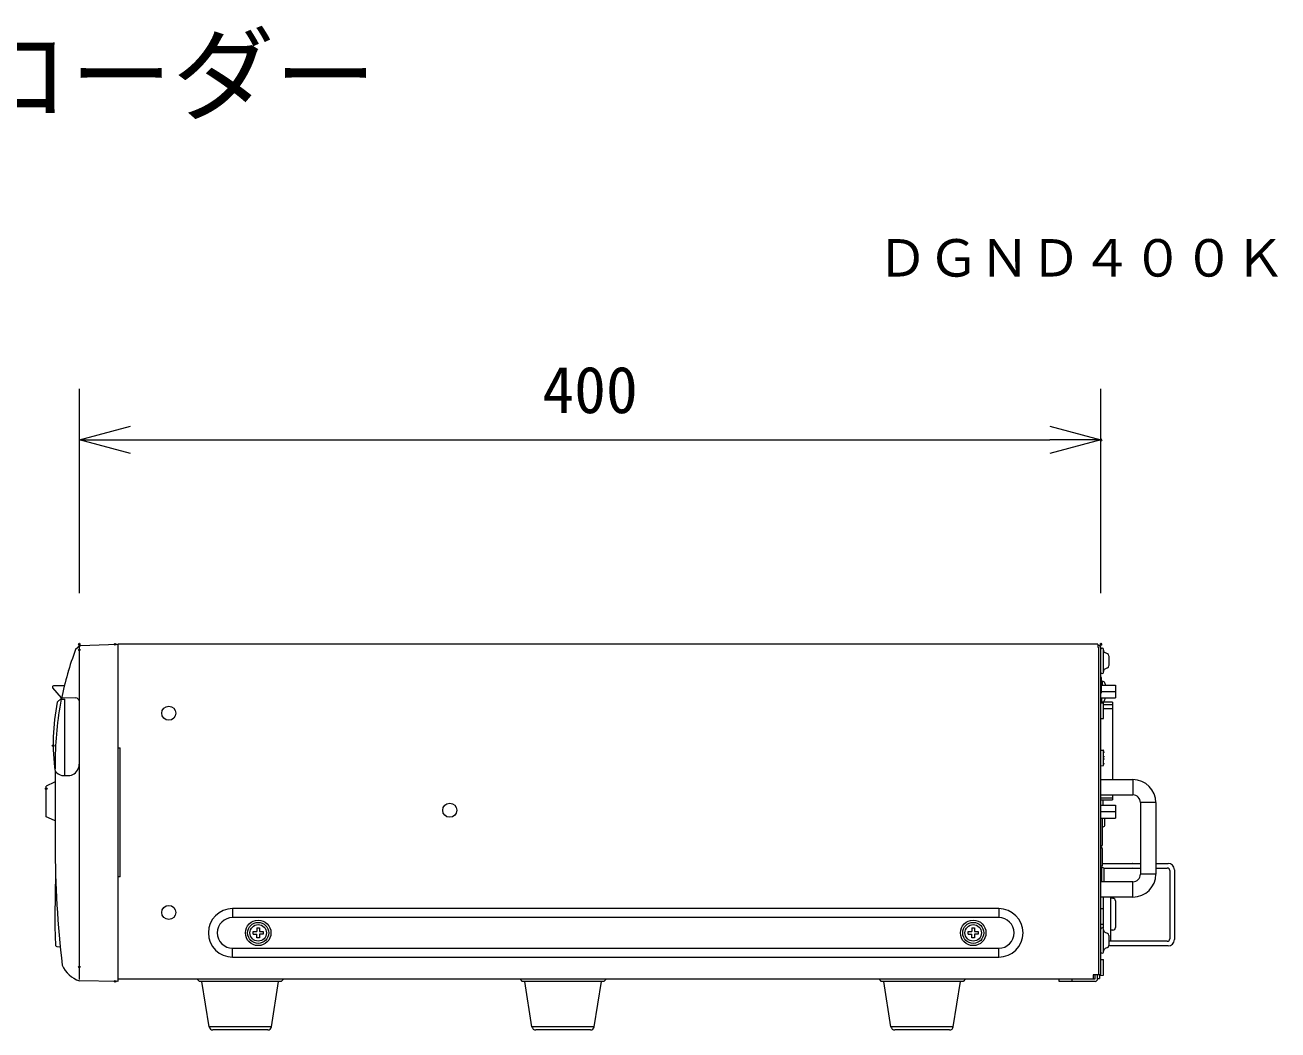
# Model space of a CAD drawing. Units: millimetres, scale not verified. Extents: x -62 to 63, y -57 to 57.
# Drawn here: x 10.77 to 59.84, y 17.44 to 56.79 of the extents above; entities that cross this region are included whole.
import ezdxf
from ezdxf.enums import TextEntityAlignment as Align

# ---------------------------------------------------------------- set-up
doc = ezdxf.new("R2010")
doc.units = ezdxf.units.MM
doc.header["$LTSCALE"] = 0.125
doc.header["$PDMODE"] = 32
doc.header["$PDSIZE"] = 0.0625
for name, color, linetype, lineweight in [('0-0_0', 7, 'Continuous', 9), ('0-4_GAIKEI', 1, 'Continuous', 18), ('0-5_SUNPO', 7, 'Continuous', 9)]:
    doc.layers.add(name, color=color, linetype=linetype, lineweight=lineweight)
for name, color, linetype in [('0-1_DEFPOINTS', 7, 'Continuous'), ('0-3_MOJI1', 7, 'Continuous'), ('0-6_TOUROKU', 7, 'Continuous')]:
    doc.layers.add(name, color=color, linetype=linetype)
doc.styles.add('ＭＳ ゴシック', font='')
doc.styles.get('ＭＳ ゴシック').set_extended_font_data('MS Gothic')

# ---------------------------------------------------------------- blocks, each defined once
blk = doc.blocks.new('_OPEN30')
at = {"layer": '0-0_0'}
blk.add_line((0, 0), (-1, 0), dxfattribs=at)
blk.add_lwpolyline([(-1, 0.26795), (0, 0), (-1, -0.26795)], dxfattribs=at)
blk = doc.blocks.new('D6')
at = {"layer": '0-1_DEFPOINTS'}
for p in [(49.4908, 26.736), (9.4908, 18.736), (49.4908, 18.736)]:
    blk.add_point(p, dxfattribs=at)
at = {"layer": '0-5_SUNPO'}
for p, q in [((9.4908, 20.736), (9.4908, 28.736)), ((49.4908, 20.736), (49.4908, 28.736)), ((11.4908, 26.736), (47.4908, 26.736))]:
    blk.add_line(p, q, dxfattribs=at)
at = {"layer": '0-5_SUNPO', "xscale": 2, "yscale": 2, "rotation": 180}
blk.add_blockref('_OPEN30', (9.4908, 26.736), dxfattribs=at)
at = {"layer": '0-5_SUNPO', "xscale": 2, "yscale": 2}
blk.add_blockref('_OPEN30', (49.4908, 26.736), dxfattribs=at)
at = {"layer": '0-5_SUNPO', "style": 'ＭＳ ゴシック'}
blk.add_text('400', height=1.833, dxfattribs=at).set_placement((27.6158, 27.236), align=Align.BOTTOM_LEFT)

msp = doc.modelspace()

# ---------------------------------------------------------------- linework, layer by layer
at = {"layer": '0-4_GAIKEI', "color": 7}
for p, q in [((12.9219, 32.481), (12.7536, 32.343)), ((12.9036, 19.4183), (12.9036, 32.4423)), ((12.9519, 32.4923), (14.4036, 32.543)), ((14.4036, 32.543), (14.4036, 19.343)), ((52.7836, 32.543), (14.4036, 32.543)), ((52.7836, 32.543), (52.7836, 32.4349)), ((52.7836, 32.4845), (52.8036, 32.4845)), ((52.7836, 32.4349), (52.8036, 32.4349)), ((52.8036, 32.493), (52.8036, 32.4845)), ((52.8036, 32.4349), (52.8036, 19.603)), ((52.9036, 19.603), (52.9036, 32.393)), ((12.3122, 30.9154), (11.894, 30.9154)), ((12.2076, 30.4499), (11.8571, 30.8316)), ((12.194, 30.4157), (12.0356, 30.273)), ((12.9029, 27.893), (12.9029, 30.293)), ((11.9536, 27.5588), (11.9536, 24.6977)), ((11.9236, 27.143), (11.6036, 26.993)), ((11.6036, 25.793), (11.6036, 26.993)), ((11.9536, 27.143), (11.9236, 27.143)), ((11.9236, 25.643), (11.6036, 25.793)), ((11.9536, 25.643), (11.9236, 25.643)), ((11.9601, 23.1425), (11.9377, 21.4855)), ((11.9377, 21.4804), (11.9716, 20.7508)), ((12.0206, 20.7041), (12.154, 20.7017)), ((14.4036, 19.343), (12.9036, 19.3692)), ((14.4036, 19.443), (52.6736, 19.443)), ((17.5036, 19.443), (17.6036, 19.343)), ((20.8036, 19.343), (17.6036, 19.343)), ((17.9836, 17.5696), (17.7036, 19.343)), ((20.4236, 17.5696), (20.7036, 19.343)), ((20.9036, 19.443), (20.8036, 19.343)), ((30.1436, 19.443), (30.2436, 19.343)), ((33.4436, 19.343), (30.2436, 19.343)), ((30.6236, 17.5696), (30.3436, 19.343)), ((33.0636, 17.5696), (33.3436, 19.343)), ((33.5436, 19.443), (33.4436, 19.343)), ((44.2036, 19.443), (44.3036, 19.343)), ((47.5036, 19.343), (44.3036, 19.343)), ((44.6836, 17.5696), (44.4036, 19.343)), ((47.1236, 17.5696), (47.4036, 19.343)), ((47.6036, 19.443), (47.5036, 19.343)), ((52.9036, 19.603), (52.6036, 19.603)), ((52.6036, 19.603), (52.6036, 19.443)), ((52.6736, 19.443), (52.6736, 19.603)), ((20.2754, 17.443), (18.1318, 17.443)), ((32.9154, 17.443), (30.7718, 17.443)), ((46.9754, 17.443), (44.8318, 17.443))]:
    msp.add_line(p, q, dxfattribs=at)
at = {"layer": '0-4_GAIKEI'}
for p, q in [((53.0036, 31.443), (53.0036, 32.343)), ((53.1566, 32.1702), (53.0606, 32.2159)), ((53.2126, 32.088), (53.2133, 32.088)), ((53.2136, 32.0731), (53.2136, 31.713)), ((53.1566, 31.6159), (53.0606, 31.5702)), ((53.2133, 31.698), (53.2126, 31.698)), ((52.9036, 31.2466), (52.9166, 31.2455)), ((52.9254, 30.6479), (52.9254, 31.2381)), ((52.9254, 31.093), (52.9655, 31.093)), ((52.9254, 30.945), (53.4776, 30.945)), ((52.9655, 30.945), (52.9655, 31.093)), ((53.4776, 30.945), (53.4776, 30.445)), ((12.2101, 30.462), (12.7581, 30.4429)), ((52.9036, 30.6394), (52.9166, 30.6405)), ((52.9036, 30.445), (53.4776, 30.445)), ((52.9254, 30.695), (53.4776, 30.695)), ((52.9455, 30.278), (52.9455, 30.445)), ((53.0818, 30.4388), (53.0814, 30.439)), ((12.1951, 30.3882), (12.3336, 30.393)), ((12.3336, 27.403), (12.3336, 30.393)), ((53.3536, 30.278), (52.9036, 30.278)), ((52.9036, 30.2536), (53.0054, 30.2447)), ((53.0054, 29.6413), (53.0054, 30.2447)), ((53.0054, 30.1913), (53.3536, 30.1913)), ((53.0054, 30.0306), (53.3536, 30.0306)), ((53.3536, 30.278), (53.3536, 27.243)), ((52.9036, 29.6324), (53.0054, 29.6413)), ((14.4036, 28.503), (14.4236, 28.503)), ((14.4036, 28.493), (14.5036, 28.493)), ((14.4236, 28.493), (14.4236, 28.503)), ((14.5036, 23.443), (14.5036, 28.493)), ((52.9036, 28.4036), (52.9966, 28.3955)), ((53.0054, 27.7979), (53.0054, 28.3881)), ((53.0251, 28.293), (53.0262, 28.293)), ((53.0251, 28.143), (53.0415, 28.143)), ((53.0415, 28.043), (53.0251, 28.043)), ((11.9536, 27.9548), (11.9536, 27.6709)), ((11.9536, 27.533), (11.9907, 27.533)), ((52.9036, 27.7824), (52.9966, 27.7905)), ((53.0262, 27.893), (53.0251, 27.893)), ((12.2988, 27.403), (12.4663, 27.403)), ((52.9036, 27.243), (54.1536, 27.243)), ((54.1536, 27.243), (54.1536, 26.643)), ((52.9036, 26.643), (54.1536, 26.643)), ((52.9036, 26.5347), (53.3536, 26.5347)), ((53.3536, 26.643), (53.3536, 26.4511)), ((52.9036, 26.4511), (53.3536, 26.4511)), ((52.9036, 26.241), (53.4776, 26.241)), ((52.9966, 26.241), (52.9966, 26.448)), ((53.4776, 26.241), (53.4776, 25.741)), ((55.0536, 26.343), (54.4536, 26.343)), ((54.4536, 26.343), (54.4536, 23.543)), ((55.0536, 26.343), (55.0536, 23.543)), ((52.9036, 25.991), (53.4776, 25.991)), ((52.9036, 25.741), (53.4776, 25.741)), ((52.9536, 25.741), (52.9536, 24.663)), ((53.0552, 25.4489), (53.0552, 25.741)), ((52.9536, 25.393), (52.9655, 25.393)), ((52.9036, 24.663), (52.9536, 24.663)), ((52.9536, 24.543), (52.9536, 23.873)), ((52.9036, 23.873), (52.9536, 23.873)), ((52.9036, 23.808), (52.9455, 23.808)), ((52.9455, 23.243), (52.9455, 23.808)), ((52.9536, 23.963), (54.4536, 23.963)), ((53.0115, 23.783), (54.4536, 23.783)), ((53.0352, 23.243), (53.0352, 23.7521)), ((54.4492, 23.963), (54.4536, 23.9628)), ((55.0536, 23.963), (55.5336, 23.963)), ((55.0536, 23.783), (55.5036, 23.783)), ((55.6036, 23.683), (55.6036, 21.013)), ((55.7836, 23.713), (55.7836, 20.983)), ((14.5036, 23.443), (14.4036, 23.443)), ((14.4036, 23.433), (14.4236, 23.433)), ((14.4236, 23.433), (14.4236, 23.443)), ((54.1536, 23.243), (52.9036, 23.243)), ((54.1536, 22.643), (54.1536, 23.243)), ((55.0536, 23.543), (54.4536, 23.543)), ((54.1536, 22.643), (52.9036, 22.643)), ((53.0054, 21.4479), (53.0054, 22.643)), ((53.2736, 22.643), (53.2736, 20.913)), ((53.3758, 22.5952), (53.2736, 22.5974)), ((18.9036, 22.193), (18.9036, 21.843)), ((48.9036, 22.193), (18.9036, 22.193)), ((48.9036, 22.193), (48.9036, 21.843)), ((52.9036, 22.2036), (52.9966, 22.1955)), ((53.4736, 22.4952), (53.4736, 21.4508)), ((48.9036, 21.843), (18.9036, 21.843)), ((52.9036, 21.5824), (52.9966, 21.5905)), ((19.7086, 21.193), (19.7086, 21.293)), ((19.7086, 21.293), (19.8536, 21.293)), ((19.7086, 21.193), (19.8536, 21.193)), ((19.8536, 21.438), (19.8536, 21.293)), ((19.8536, 21.438), (19.9536, 21.438)), ((19.8536, 21.048), (19.8536, 21.193)), ((19.9536, 21.438), (19.9536, 21.293)), ((19.9536, 21.293), (20.0986, 21.293)), ((19.9536, 21.193), (19.9536, 21.048)), ((20.0986, 21.193), (19.9536, 21.193)), ((20.0986, 21.293), (20.0986, 21.193)), ((47.7086, 21.293), (47.8536, 21.293)), ((47.7086, 21.193), (47.7086, 21.293)), ((47.7086, 21.193), (47.8536, 21.193)), ((47.8536, 21.438), (47.9536, 21.438)), ((47.8536, 21.438), (47.8536, 21.293)), ((47.8536, 21.048), (47.8536, 21.193)), ((47.9536, 21.438), (47.9536, 21.293)), ((47.9536, 21.293), (48.0986, 21.293)), ((48.0986, 21.193), (47.9536, 21.193)), ((47.9536, 21.193), (47.9536, 21.048)), ((48.0986, 21.293), (48.0986, 21.193)), ((52.9036, 21.4324), (52.9256, 21.4343)), ((52.9166, 21.4265), (52.9166, 21.4335)), ((52.9741, 21.4386), (52.9966, 21.4405)), ((53.0036, 20.493), (53.0036, 21.393)), ((53.1566, 21.2202), (53.0714, 21.2608)), ((53.2133, 21.1381), (53.2133, 20.7479)), ((53.3758, 21.3509), (53.2736, 21.3486)), ((18.9036, 20.293), (18.9036, 20.643)), ((18.9036, 20.643), (48.9036, 20.643)), ((19.9536, 21.048), (19.8536, 21.048)), ((47.9536, 21.048), (47.8536, 21.048)), ((48.9036, 20.293), (48.9036, 20.643)), ((53.1566, 20.6659), (53.0714, 20.6253)), ((55.5336, 20.733), (53.2108, 20.733)), ((55.5036, 20.913), (53.2131, 20.913)), ((18.9036, 20.293), (48.9036, 20.293)), ((52.9036, 20.2036), (52.9966, 20.1955)), ((53.0054, 19.5979), (53.0054, 20.1881)), ((51.2736, 19.343), (51.2736, 19.443)), ((52.6736, 19.343), (51.2736, 19.343)), ((51.7736, 19.343), (51.7736, 19.443)), ((52.7736, 19.443), (52.7736, 19.603)), ((52.7736, 19.463), (52.8536, 19.463)), ((52.8536, 19.603), (52.8536, 19.463)), ((52.8536, 19.578), (52.9966, 19.5905)), ((20.4236, 17.5696), (17.9836, 17.5696)), ((33.0636, 17.5696), (30.6236, 17.5696)), ((47.1236, 17.5696), (44.6836, 17.5696))]:
    msp.add_line(p, q, dxfattribs=at)
for points in [[(54.1381, 23.963), (54.1335, 23.9628), (54.1275, 23.9618), (54.1216, 23.9599)], [(54.1245, 23.7851), (54.1305, 23.7837), (54.1365, 23.783), (54.1381, 23.783)], [(54.4536, 23.7833), (54.4507, 23.783), (54.4492, 23.783)]]:
    msp.add_lwpolyline(points, dxfattribs=at)
for centre, radius in [((16.4036, 29.843), 0.275), ((27.4036, 26.043), 0.275), ((16.4036, 22.043), 0.275), ((19.9036, 21.243), 0.5), ((19.9036, 21.243), 0.4131), ((47.9036, 21.243), 0.5), ((47.9036, 21.243), 0.4131), ((19.9036, 21.243), 0.3229), ((47.9036, 21.243), 0.3229)]:
    msp.add_circle(centre, radius, dxfattribs=at)
at = {"layer": '0-4_GAIKEI', "color": 7}
for centre, radius, start, end in [((12.9536, 32.4423), 0.05, 92, 180), ((52.8036, 32.393), 0.1, 0, 90), ((24.4536, 27.943), 12.5, 159.39033, 168.58973), ((12.9619, 31.3454), 0.5167, 159.68043, 167.92328), ((11.894, 30.8654), 0.05, 90, 222.5546), ((19.8736, 28.6716), 8, 168.45236, 187.99538), ((51.9536, 24.6976), 40, 179.9999, 186.78339), ((31.9298, 22.043), 20, 176.29557, 176.8486), ((12.0215, 23.332), 0.05, 154.38594, 176.29557), ((12.0215, 20.7541), 0.05, 183.70443, 269), ((13.2403, 20.4164), 1.1, 203.77551, 252.17873), ((18.1318, 17.593), 0.15, 188.97263, 270), ((20.2754, 17.593), 0.15, 270, 351.02737), ((30.7718, 17.593), 0.15, 188.97263, 270), ((32.9154, 17.593), 0.15, 270, 351.02737), ((44.8318, 17.593), 0.15, 188.97263, 270), ((46.9754, 17.593), 0.15, 270, 351.02737)]:
    msp.add_arc(centre, radius, start, end, dxfattribs=at)
at = {"layer": '0-4_GAIKEI'}
for centre, radius, start, end in [((52.9536, 32.343), 0.05, 0, 172.50062), ((53.1036, 32.3062), 0.1, 180, 244.53666), ((53.1136, 32.0799), 0.1, 4.74426, 64.53662), ((52.9536, 31.443), 0.05, 180, 0), ((53.1036, 31.4799), 0.1, 115.46334, 180), ((53.1136, 31.7062), 0.1, 295.46338, 355.25574), ((52.9158, 31.2355), 0.01, 14.74783, 85), ((52.9655, 30.993), 0.1, 26.18844, 90), ((52.4571, 30.743), 0.6665, 17.64706, 26.18845), ((12.7529, 30.293), 0.15, 0, 88), ((52.9158, 30.6505), 0.01, 275, 345.25217), ((52.4371, 30.608), 0.6665, 333.81155, 345.29255), ((24.4536, 27.943), 12.5, 168.71946, 179.94593), ((52.9455, 30.358), 0.1, 306.82203, 333.81156), ((52.9958, 28.3855), 0.01, 14.74783, 85), ((51.8845, 28.093), 1.1591, 9.93581, 14.74783), ((11.9907, 27.503), 0.03, 44.24072, 90), ((12.2988, 27.803), 0.4, 224.24072, 270), ((12.4663, 27.823), 0.42, 270, 339.07517), ((12.3336, 27.893), 0.5692, 337.26421, 0), ((52.9958, 27.8005), 0.01, 275, 345.25217), ((51.8845, 28.093), 1.1591, 345.25217, 350.06419), ((54.1536, 26.343), 0.9, 0, 90), ((54.1536, 26.343), 0.3, 0, 90), ((52.9655, 25.493), 0.1, 270, 333.81156), ((52.8736, 24.543), 0.08, 0, 67.94667), ((52.9455, 23.708), 0.1, 26.18844, 90), ((55.5036, 23.683), 0.1, 0, 90), ((55.5336, 23.713), 0.25, 0, 90), ((54.1536, 23.543), 0.3, 270, 0), ((54.1536, 23.543), 0.9, 270, 0), ((53.3736, 22.4952), 0.1, 0, 88.74555), ((18.9036, 21.243), 0.95, 90, 270), ((48.9036, 21.243), 0.95, 270, 90), ((52.9958, 22.1855), 0.01, 14.74783, 85), ((18.9036, 21.243), 0.6, 90, 270), ((48.9036, 21.243), 0.6, 270, 90), ((52.9958, 21.6005), 0.01, 275, 345.25217), ((52.9536, 21.393), 0.05, 0, 180), ((52.9958, 21.4505), 0.01, 275, 345.25217), ((53.1036, 21.3562), 0.1, 180, 241.29355), ((53.0191, 21.1755), 0.1, 58.47948, 68.55254), ((53.1136, 21.1299), 0.1, 4.74426, 64.53662), ((53.3736, 21.4508), 0.1, 271.25445, 0), ((53.1036, 20.5299), 0.1, 118.70645, 180), ((53.0191, 20.7105), 0.1, 291.44746, 301.52052), ((53.1136, 20.7562), 0.1, 295.46338, 355.25574), ((55.5036, 21.013), 0.1, 270, 0), ((55.5336, 20.983), 0.25, 270, 0), ((52.9536, 20.493), 0.05, 180, 0), ((52.9958, 20.1855), 0.01, 14.74783, 85), ((52.6736, 19.443), 0.1, 270, 0), ((52.9958, 19.6005), 0.01, 275, 345.25217)]:
    msp.add_arc(centre, radius, start, end, dxfattribs=at)
at = {"layer": '0-4_GAIKEI', "color": 7}
for p in [(14.3036, 32.543), (12.9036, 32.3224), (11.8736, 28.5716), (11.6036, 26.893), (12.9036, 19.9119), (14.3036, 19.343)]:
    msp.add_point(p, dxfattribs=at)

# ---------------------------------------------------------------- block references
at = {"layer": '0-5_SUNPO'}
msp.add_blockref('D6', (3.4128, 13.807), dxfattribs=at)

# ---------------------------------------------------------------- texts
at = {"layer": '0-3_MOJI1', "style": 'ＭＳ ゴシック'}
msp.add_text('ネットワークディスクレコーダー', height=2.933, dxfattribs=at).set_placement((-35.4669, 52.4998), align=Align.BOTTOM_LEFT)
at = {"layer": '0-6_TOUROKU', "style": 'ＭＳ ゴシック'}
msp.add_text('ＤＧＮＤ４００Ｋ', height=1.466, dxfattribs=at).set_placement((44.1331, 46.4998), align=Align.BOTTOM_LEFT)

doc.saveas('drawing.dxf')
